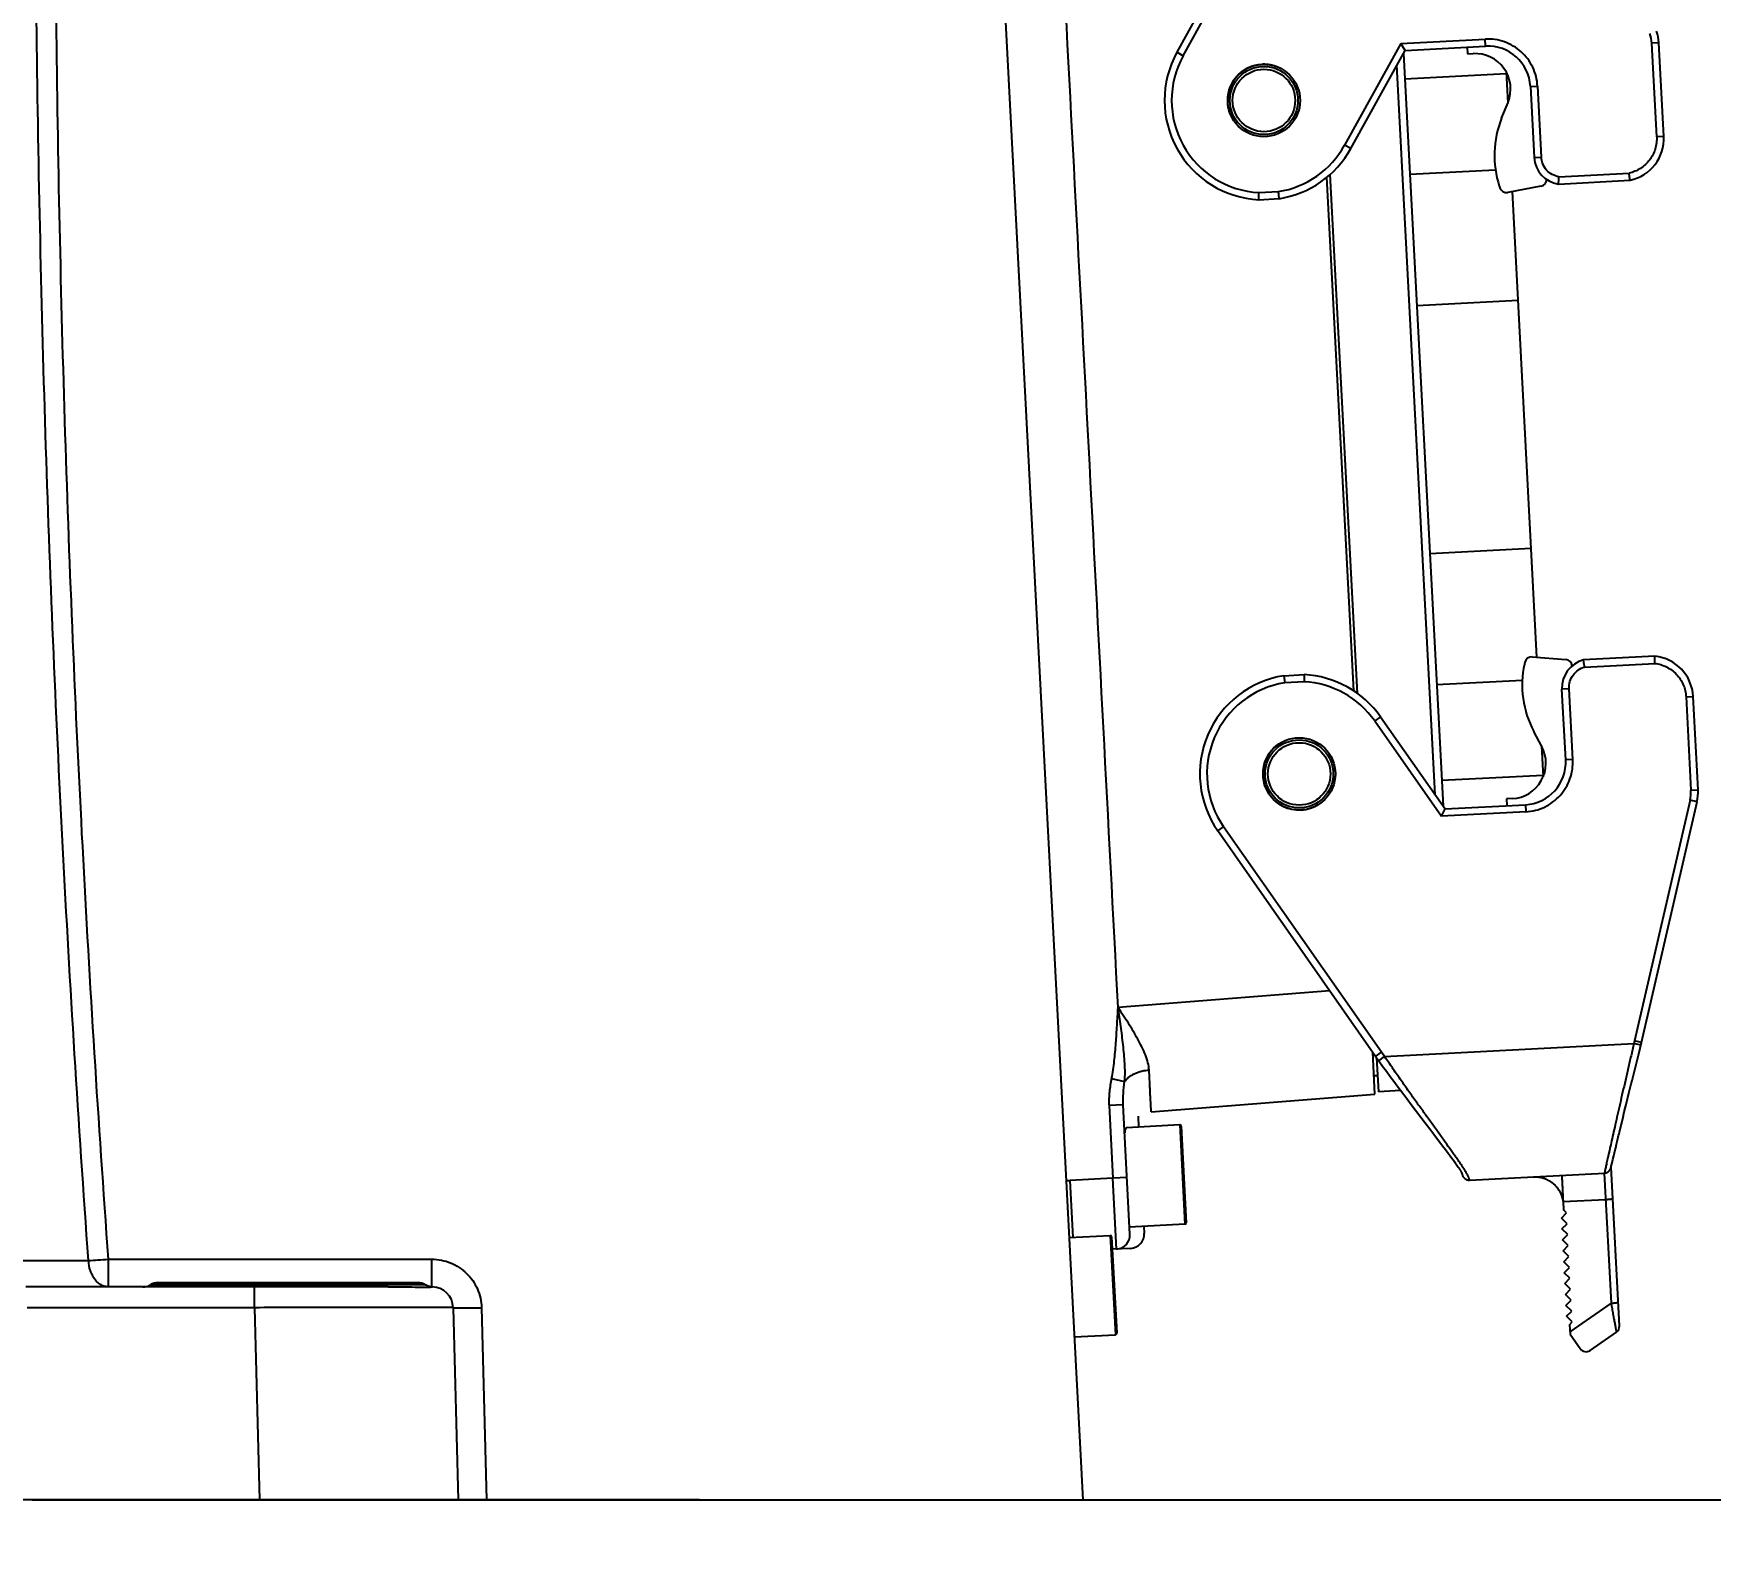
# Model space of a CAD drawing. Header units: millimetres. Extents: x 5828 to 6704, y 123 to 421.
# Drawn here: x 6591.59 to 6599.47, y 318.56 to 325.63 of the extents above; entities that cross this region are included whole.
import ezdxf

# ---------------------------------------------------------------- set-up
doc = ezdxf.new("R2010")
doc.units = ezdxf.units.MM
for name, color, linetype in [('外形图', 7, 'Continuous'), ('尺寸标注', 7, 'Continuous'), ('运动范围', 7, 'Continuous')]:
    doc.layers.add(name, color=color, linetype=linetype)
doc.styles.add('微软雅黑', font='msyh.ttc', dxfattribs={"height": 1.5})
doc.dimstyles.new('尺寸标注_1_15比例', dxfattribs={"dimtxt": 1.5, "dimasz": 1.25, "dimexe": 0.5, "dimexo": 0.4, "dimgap": 0.5, "dimtad": 1, "dimdec": 1, "dimlfac": 15, "dimdsep": 46, "dimtxsty": '微软雅黑', "dimcen": 0.09, "dimadec": 0, "dimazin": 0, "dimtp": 0.01, "dimtm": 0.01, "dimtfac": 1, "dimtdec": 1, "dimtofl": 0, "dimtmove": 0, "dimatfit": 3, "dimfxl": 1, "dimtolj": 1, "dimarcsym": 0})

# ---------------------------------------------------------------- blocks, each defined once
blk = doc.blocks.new('*D796')
at = {"layer": 'Defpoints', "color": 0}
for p in [(6593.6435, 340.7401), (6594.5868, 318.7401), (6633.9215, 318.7401)]:
    blk.add_point(p, dxfattribs=at)
at = {"layer": '尺寸标注', "color": 0, "lineweight": -2}
for p, q in [((6594.0435, 340.7401), (6634.4215, 340.7401)), ((6633.9215, 339.4901), (6633.9215, 319.9901)), ((6594.9868, 318.7401), (6634.4215, 318.7401))]:
    blk.add_line(p, q, dxfattribs=at)
at = {"layer": '尺寸标注', "color": 0}
for points in [[(6634.1298, 339.4901), (6633.7132, 339.4901), (6633.9215, 340.7401)], [(6633.7132, 319.9901), (6634.1298, 319.9901), (6633.9215, 318.7401)]]:
    blk.add_solid(points, dxfattribs=at)
at = {"layer": '尺寸标注', "color": 0, "insert": (6632.6463, 329.7401), "char_height": 1.5, "attachment_point": 5, "rotation": 90, "style": '微软雅黑'}
blk.add_mtext('\\A1;330', dxfattribs=at)
blk = doc.blocks.new('*D797')
at = {"layer": 'Defpoints', "color": 0}
for p in [(6541.8372, 378.1181), (6588.1866, 378.1181), (6595.1201, 318.7401)]:
    blk.add_point(p, dxfattribs=at)
at = {"layer": '尺寸标注', "color": 0, "lineweight": -2}
for p, q in [((6587.7866, 378.1181), (6541.3372, 378.1181)), ((6541.8372, 319.9901), (6541.8372, 376.8681)), ((6594.7201, 318.7401), (6541.3372, 318.7401))]:
    blk.add_line(p, q, dxfattribs=at)
at = {"layer": '尺寸标注', "color": 0}
for points in [[(6542.0455, 376.8681), (6541.6288, 376.8681), (6541.8372, 378.1181)], [(6541.6288, 319.9901), (6542.0455, 319.9901), (6541.8372, 318.7401)]]:
    blk.add_solid(points, dxfattribs=at)
at = {"layer": '尺寸标注', "color": 0, "insert": (6540.562, 347.1133), "char_height": 1.5, "attachment_point": 5, "rotation": 90, "style": '微软雅黑'}
blk.add_mtext('\\A1;890.7', dxfattribs=at)
blk = doc.blocks.new('*D798')
at = {"layer": 'Defpoints', "color": 0}
for p in [(6625.5646, 340.7401), (6588.1866, 317.3222), (6625.5646, 301.6394)]:
    blk.add_point(p, dxfattribs=at)
at = {"layer": '尺寸标注', "color": 0, "lineweight": -2}
for p, q in [((6625.5646, 340.3401), (6625.5646, 301.1394)), ((6588.1866, 316.9222), (6588.1866, 301.1394)), ((6589.4366, 301.6394), (6624.3146, 301.6394))]:
    blk.add_line(p, q, dxfattribs=at)
at = {"layer": '尺寸标注', "color": 0}
for points in [[(6589.4366, 301.8477), (6589.4366, 301.4311), (6588.1866, 301.6394)], [(6624.3146, 301.4311), (6624.3146, 301.8477), (6625.5646, 301.6394)]]:
    blk.add_solid(points, dxfattribs=at)
at = {"layer": '尺寸标注', "color": 0, "insert": (6607.2753, 302.915), "char_height": 1.5, "attachment_point": 5, "style": '微软雅黑'}
blk.add_mtext('\\A1;\\A1;560.6', dxfattribs=at)
blk = doc.blocks.new('*D800')
at = {"layer": 'Defpoints', "color": 0}
for p in [(6541.8372, 318.7401), (6595.1201, 318.7401), (6573.1752, 312.0291)]:
    blk.add_point(p, dxfattribs=at)
at = {"layer": '尺寸标注', "color": 0, "lineweight": -2}
for p, q in [((6594.7201, 318.7401), (6541.3372, 318.7401)), ((6541.8372, 313.2791), (6541.8372, 317.4901)), ((6572.7752, 312.0291), (6541.3372, 312.0291)), ((6541.8372, 312.0291), (6541.8372, 304.0696))]:
    blk.add_line(p, q, dxfattribs=at)
at = {"layer": '尺寸标注', "color": 0}
for points in [[(6542.0455, 317.4901), (6541.6288, 317.4901), (6541.8372, 318.7401)], [(6541.6288, 313.2791), (6542.0455, 313.2791), (6541.8372, 312.0291)]]:
    blk.add_solid(points, dxfattribs=at)
at = {"layer": '尺寸标注', "color": 0, "insert": (6540.5581, 306.9804), "char_height": 1.5, "attachment_point": 5, "rotation": 90, "style": '微软雅黑'}
blk.add_mtext('\\A1;100.7', dxfattribs=at)
blk = doc.blocks.new('*D816')
at = {"layer": 'Defpoints', "color": 0}
for p in [(6596.52, 318.7401), (6604.4751, 314.7678), (6633.9215, 314.7678)]:
    blk.add_point(p, dxfattribs=at)
at = {"layer": '尺寸标注', "color": 0, "lineweight": -2}
for p, q in [((6596.92, 318.7401), (6634.4215, 318.7401)), ((6633.9215, 317.4901), (6633.9215, 316.0178)), ((6604.8751, 314.7678), (6634.4215, 314.7678)), ((6633.9215, 314.7678), (6633.9215, 308.8031))]:
    blk.add_line(p, q, dxfattribs=at)
at = {"layer": '尺寸标注', "color": 0}
for points in [[(6634.1298, 317.4901), (6633.7132, 317.4901), (6633.9215, 318.7401)], [(6633.7132, 316.0178), (6634.1298, 316.0178), (6633.9215, 314.7678)]]:
    blk.add_solid(points, dxfattribs=at)
at = {"layer": '尺寸标注', "color": 0, "insert": (6632.6458, 311.1604), "char_height": 1.5, "attachment_point": 5, "rotation": 90, "style": '微软雅黑'}
blk.add_mtext('\\A1;59.6', dxfattribs=at)
blk = doc.blocks.new('*D818')
at = {"layer": 'Defpoints', "color": 0}
for p in [(6608.3994, 340.7401), (6588.1866, 317.3222), (6608.3994, 306.6511)]:
    blk.add_point(p, dxfattribs=at)
at = {"layer": '尺寸标注', "color": 0, "lineweight": -2}
for p, q in [((6608.3994, 340.3401), (6608.3994, 306.1511)), ((6588.1866, 316.9222), (6588.1866, 306.1511)), ((6589.4366, 306.6511), (6607.1494, 306.6511))]:
    blk.add_line(p, q, dxfattribs=at)
at = {"layer": '尺寸标注', "color": 0}
for points in [[(6589.4366, 306.8594), (6589.4366, 306.4428), (6588.1866, 306.6511)], [(6607.1494, 306.4428), (6607.1494, 306.8594), (6608.3994, 306.6511)]]:
    blk.add_solid(points, dxfattribs=at)
at = {"layer": '尺寸标注', "color": 0, "insert": (6598.293, 307.9263), "char_height": 1.5, "attachment_point": 5, "style": '微软雅黑'}
blk.add_mtext('\\A1;303.2', dxfattribs=at)

msp = doc.modelspace()

# ---------------------------------------------------------------- linework, layer by layer
at = {"layer": '外形图', "color": 7, "linetype": 'Continuous'}
for p, q in [((6596.0006, 328.6506), (6596.52, 318.7401)), ((6596.9624, 325.5378), (6597.5889, 326.6681)), ((6596.9915, 325.5216), (6597.6181, 326.652)), ((6598.0142, 325.5789), (6598.4102, 325.5997)), ((6598.412, 325.5664), (6598.4102, 325.5997)), ((6596.9624, 325.5378), (6596.9915, 325.5216)), ((6598.0142, 325.5789), (6597.7495, 325.1015)), ((6597.7787, 325.0853), (6598.0344, 325.5466)), ((6598.0344, 325.5466), (6598.0142, 325.5789)), ((6598.0265, 325.5324), (6598.2118, 321.9981)), ((6598.0344, 325.5466), (6598.412, 325.5664)), ((6598.3252, 325.5618), (6598.3269, 325.53)), ((6598.3269, 325.53), (6598.3535, 325.5314)), ((6599.2256, 325.582), (6599.1923, 325.5802)), ((6599.2153, 325.1412), (6599.1923, 325.5802)), ((6599.2486, 325.1429), (6599.2256, 325.582)), ((6598.1751, 322.0504), (6597.9956, 325.4766)), ((6598.0328, 325.413), (6598.5088, 325.438)), ((6598.5084, 325.4454), (6598.516, 325.3002)), ((6598.6221, 325.3771), (6598.6554, 325.3789)), ((6598.6221, 325.3771), (6598.6396, 325.0443)), ((6598.6554, 325.3789), (6598.6729, 325.046)), ((6598.487, 325.2281), (6598.5171, 325.3027)), ((6599.2486, 325.1429), (6599.2153, 325.1412)), ((6597.7787, 325.0853), (6597.7495, 325.1015)), ((6598.6396, 325.0443), (6598.6729, 325.046)), ((6597.8102, 322.5267), (6597.6824, 324.9647)), ((6598.4587, 324.9847), (6598.0563, 324.9636)), ((6598.7561, 324.9526), (6599.0856, 324.9699)), ((6597.3475, 324.8788), (6597.4386, 324.8836)), ((6597.3475, 324.8454), (6597.3475, 324.8788)), ((6597.4399, 324.8718), (6597.4386, 324.8836)), ((6597.4421, 324.8504), (6597.4386, 324.8836)), ((6597.7929, 322.5388), (6597.6665, 324.9509)), ((6598.4763, 324.9091), (6598.4787, 324.9019)), ((6598.6718, 324.9088), (6598.5165, 324.8795)), ((6598.6525, 322.6969), (6598.5379, 324.8835)), ((6598.7544, 324.9192), (6599.0901, 324.9368)), ((6597.3475, 324.8454), (6597.4421, 324.8504)), ((6597.4406, 324.8647), (6597.4403, 324.8682)), ((6597.4421, 324.8504), (6597.4421, 324.8506)), ((6598.5646, 324.3728), (6598.0886, 324.3478)), ((6598.6257, 323.2077), (6598.1497, 323.1827)), ((6598.5955, 322.6724), (6598.5939, 322.6651)), ((6598.6308, 322.6987), (6598.7883, 322.6858)), ((6599.2072, 322.7017), (6598.8715, 322.6841)), ((6597.4647, 322.6104), (6597.5592, 322.6153)), ((6597.4647, 322.6104), (6597.4682, 322.5772)), ((6597.5592, 322.6153), (6597.5593, 322.5819)), ((6598.8767, 322.651), (6599.2063, 322.6683)), ((6597.5593, 322.5819), (6597.4682, 322.5772)), ((6598.5843, 322.588), (6598.1819, 322.5669)), ((6598.8037, 322.5494), (6598.7704, 322.5477)), ((6598.7879, 322.2148), (6598.7704, 322.5477)), ((6598.8212, 322.2166), (6598.8037, 322.5494)), ((6599.3531, 322.5115), (6599.3864, 322.5132)), ((6599.3531, 322.5115), (6599.3761, 322.0724)), ((6599.4094, 322.0742), (6599.3864, 322.5132)), ((6597.9185, 322.4169), (6597.8912, 322.3978)), ((6597.8912, 322.3978), (6598.2044, 321.9506)), ((6597.9185, 322.4169), (6598.2211, 321.9848)), ((6598.6756, 322.2778), (6598.6379, 322.3489)), ((6598.6743, 322.2803), (6598.6819, 322.1351)), ((6598.8212, 322.2166), (6598.7879, 322.2148)), ((6598.6815, 322.1425), (6598.2055, 322.1175)), ((6599.3761, 322.0724), (6599.4094, 322.0742)), ((6598.2044, 321.9506), (6598.2211, 321.9848)), ((6598.6004, 321.9713), (6598.2044, 321.9506)), ((6598.2211, 321.9848), (6598.5986, 322.0046)), ((6598.5368, 322.0333), (6598.5102, 322.032)), ((6598.5102, 322.032), (6598.5118, 322.0001)), ((6598.5986, 322.0046), (6598.6004, 321.9713)), ((6599.3721, 322.0262), (6599.1112, 320.8962)), ((6599.1436, 320.8883), (6599.4046, 322.0187)), ((6599.4046, 322.0187), (6599.3721, 322.0262)), ((6597.154, 321.8815), (6597.1813, 321.9007)), ((6597.8953, 320.8229), (6597.154, 321.8815)), ((6597.9226, 320.842), (6597.1813, 321.9007)), ((6597.6799, 321.1305), (6596.6858, 321.0521)), ((6597.9373, 320.8217), (6599.108, 320.8831)), ((6599.1112, 320.8962), (6599.108, 320.8831)), ((6599.1404, 320.8752), (6599.108, 320.8831)), ((6599.1436, 320.8883), (6599.1112, 320.8962)), ((6599.1307, 320.8354), (6599.1436, 320.8883)), ((6597.8921, 320.6458), (6597.8818, 320.8421)), ((6597.8953, 320.8229), (6597.9226, 320.842)), ((6597.8953, 320.8229), (6597.9103, 320.8022)), ((6597.8998, 320.8166), (6597.9082, 320.6566)), ((6597.9103, 320.8022), (6597.9373, 320.8217)), ((6597.9103, 320.8022), (6597.9282, 320.7775)), ((6597.9373, 320.8217), (6597.9226, 320.842)), ((6596.6552, 320.7182), (6596.7165, 320.7042)), ((6597.8876, 320.7323), (6597.9042, 320.7332)), ((6597.9282, 320.7775), (6597.9463, 320.7527)), ((6597.9463, 320.7527), (6597.9637, 320.729)), ((6597.9637, 320.729), (6597.9804, 320.7063)), ((6597.9804, 320.7063), (6597.9965, 320.6845)), ((6596.8415, 320.5631), (6597.8921, 320.6458)), ((6598.0132, 320.6621), (6597.9082, 320.6566)), ((6597.9965, 320.6845), (6598.0121, 320.6636)), ((6598.0121, 320.6636), (6598.027, 320.6436)), ((6598.027, 320.6436), (6598.0414, 320.6245)), ((6598.0414, 320.6245), (6598.0621, 320.5971)), ((6599.0719, 320.5972), (6599.0849, 320.6501)), ((6596.7098, 320.5958), (6596.6432, 320.5923)), ((6596.6432, 320.5923), (6596.6611, 320.251)), ((6596.7416, 319.988), (6596.7098, 320.5958)), ((6598.0621, 320.5971), (6598.1285, 320.51)), ((6599.0555, 320.53), (6599.0632, 320.5619)), ((6599.0632, 320.5619), (6599.0719, 320.5972)), ((6596.9751, 320.5009), (6596.7257, 320.4879)), ((6596.7793, 320.542), (6596.782, 320.4908)), ((6596.9751, 320.5009), (6596.9995, 320.0349)), ((6596.9821, 320.4946), (6597.0058, 320.0419)), ((6598.1285, 320.51), (6598.1492, 320.4828)), ((6599.0422, 320.475), (6599.0555, 320.53)), ((6598.2094, 320.4035), (6598.2235, 320.3848)), ((6598.2235, 320.3848), (6598.2363, 320.3678)), ((6599.0267, 320.4108), (6599.0297, 320.4234)), ((6599.0297, 320.4234), (6599.033, 320.4369)), ((6598.2363, 320.3678), (6598.245, 320.356)), ((6598.245, 320.356), (6598.2531, 320.3451)), ((6598.2531, 320.3451), (6598.2605, 320.3351)), ((6598.2692, 320.323), (6598.2731, 320.3174)), ((6598.2731, 320.3174), (6598.2768, 320.3122)), ((6598.2768, 320.3122), (6598.2802, 320.3073)), ((6599.0019, 320.3068), (6599.0056, 320.3226)), ((6599.0056, 320.3226), (6599.0091, 320.3378)), ((6599.0091, 320.3378), (6599.0135, 320.3563)), ((6599.0135, 320.3563), (6599.0201, 320.3836)), ((6596.4414, 320.2397), (6596.4613, 320.2406)), ((6596.6611, 320.251), (6596.4613, 320.2405)), ((6596.4754, 319.9728), (6596.4613, 320.2407)), ((6596.7277, 320.2543), (6596.6611, 320.2508)), ((6596.6785, 319.9179), (6596.6611, 320.2509)), ((6598.3018, 320.2693), (6598.3018, 320.2691)), ((6598.3018, 320.2691), (6598.302, 320.2685)), ((6598.302, 320.2685), (6598.3021, 320.268)), ((6598.3365, 320.2418), (6598.3365, 320.2418)), ((6598.3366, 320.2418), (6598.9694, 320.275)), ((6598.6364, 320.2575), (6598.6368, 320.2576)), ((6598.6368, 320.2576), (6598.6375, 320.2576)), ((6598.9691, 320.275), (6599.0011, 319.6641)), ((6598.9694, 320.275), (6598.9713, 320.2752)), ((6599.0401, 319.5574), (6599.001, 320.303)), ((6598.7759, 320.1406), (6598.9756, 320.1511)), ((6598.7677, 320.0634), (6598.792, 320.0882)), ((6598.7759, 320.1406), (6598.7779, 320.102)), ((6598.792, 320.0882), (6598.7779, 320.102)), ((6596.9995, 320.0349), (6596.7399, 320.0213)), ((6596.8064, 320.0248), (6596.8082, 319.9915)), ((6598.7947, 320.0369), (6598.7677, 320.0634)), ((6598.7704, 320.0122), (6598.7947, 320.0369)), ((6598.7973, 319.9857), (6598.7704, 320.0122)), ((6596.4554, 319.9718), (6596.6485, 319.9819)), ((6596.6485, 319.9819), (6596.6729, 319.5159)), ((6596.6555, 319.9756), (6596.6792, 319.5229)), ((6596.7451, 319.9214), (6596.6586, 319.9169)), ((6598.773, 319.9609), (6598.7973, 319.9857)), ((6598.8, 319.9344), (6598.773, 319.9609)), ((6598.7757, 319.9096), (6598.8, 319.9344)), ((6591.4719, 319.8643), (6591.8502, 319.8643)), ((6591.9441, 319.8701), (6593.463, 319.8701)), ((6591.9441, 319.7401), (6591.9441, 319.8701)), ((6593.463, 319.7402), (6593.463, 319.8701)), ((6598.8027, 319.8832), (6598.7757, 319.9096)), ((6598.7784, 319.8584), (6598.8027, 319.8832)), ((6598.8054, 319.8319), (6598.7784, 319.8584)), ((6593.3969, 319.7601), (6592.1763, 319.7601)), ((6598.7811, 319.8071), (6598.8054, 319.8319)), ((6598.8081, 319.7806), (6598.7811, 319.8071)), ((6598.7838, 319.7558), (6598.8081, 319.7806)), ((6598.8108, 319.7294), (6598.7838, 319.7558)), ((6593.257, 319.7401), (6591.556, 319.7401)), ((6593.2327, 319.7501), (6592.1411, 319.7501)), ((6592.63, 319.6427), (6592.63, 319.7401)), ((6593.463, 319.74), (6593.4632, 319.74)), ((6593.4631, 319.74), (6593.4632, 319.74)), ((6593.4644, 319.7401), (6593.4635, 319.7401)), ((6593.4651, 319.7401), (6593.4644, 319.7401)), ((6593.4648, 319.74), (6593.4651, 319.7401)), ((6598.7865, 319.7046), (6598.8108, 319.7294)), ((6598.8135, 319.6781), (6598.7865, 319.7046)), ((6598.7892, 319.6533), (6598.8135, 319.6781)), ((6592.63, 319.6427), (6591.5615, 319.6427)), ((6592.63, 319.6427), (6592.6536, 318.7401)), ((6593.563, 319.6427), (6593.5866, 318.7401)), ((6593.6963, 319.6429), (6593.7199, 318.7405)), ((6598.8162, 319.6268), (6598.7892, 319.6533)), ((6598.7918, 319.6021), (6598.8162, 319.6268)), ((6598.8188, 319.5756), (6598.7918, 319.6021)), ((6599.0011, 319.6641), (6598.8079, 319.5288)), ((6598.8062, 319.5627), (6598.8188, 319.5756)), ((6598.8062, 319.5627), (6598.8085, 319.5187)), ((6598.8085, 319.5187), (6598.8564, 319.4503)), ((6598.9028, 319.4421), (6599.0259, 319.5283)), ((6596.4798, 319.5057), (6596.6729, 319.5159)), ((6592.6536, 318.7401), (6596.52, 318.7401))]:
    msp.add_line(p, q, dxfattribs=at)
for points in [[(6599.0849, 320.6501), (6599.0959, 320.6944), (6599.0998, 320.7101), (6599.1307, 320.8354)], [(6598.1492, 320.4828), (6598.1589, 320.47), (6598.1636, 320.4638), (6598.1682, 320.4578), (6598.2094, 320.4035)], [(6599.033, 320.4369), (6599.0347, 320.444), (6599.0365, 320.4514), (6599.0383, 320.459), (6599.0402, 320.4668), (6599.0422, 320.475)], [(6599.0201, 320.3836), (6599.0226, 320.3937), (6599.0267, 320.4108)], [(6598.2605, 320.3351), (6598.2671, 320.3259), (6598.2692, 320.323)], [(6598.2802, 320.3073), (6598.2833, 320.3028), (6598.2847, 320.3007), (6598.2861, 320.2986), (6598.2874, 320.2966), (6598.2886, 320.2947), (6598.2897, 320.2929), (6598.2908, 320.2912), (6598.2918, 320.2896), (6598.2928, 320.288), (6598.2936, 320.2866), (6598.2945, 320.2852), (6598.2952, 320.2838), (6598.2959, 320.2826), (6598.2966, 320.2814), (6598.2972, 320.2803), (6598.2977, 320.2793), (6598.2982, 320.2783), (6598.2986, 320.2774), (6598.299, 320.2765), (6598.2994, 320.2758), (6598.2997, 320.2751), (6598.3, 320.2744), (6598.3002, 320.2739), (6598.3005, 320.2733), (6598.3007, 320.2728), (6598.3008, 320.2724), (6598.301, 320.272), (6598.3011, 320.2716), (6598.3012, 320.2713), (6598.3013, 320.271), (6598.3014, 320.2707), (6598.3015, 320.2705), (6598.3015, 320.2703), (6598.3016, 320.2701), (6598.3016, 320.2699), (6598.3017, 320.2698), (6598.3017, 320.2697), (6598.3017, 320.2696), (6598.3018, 320.2694), (6598.3018, 320.2693)], [(6599.0009, 320.3024), (6599.0011, 320.3031), (6599.0012, 320.3038), (6599.0014, 320.3045), (6599.0016, 320.3052), (6599.0019, 320.3068)], [(6598.3021, 320.268), (6598.3022, 320.2676), (6598.3023, 320.2672), (6598.3025, 320.2666), (6598.3026, 320.266), (6598.3029, 320.2652), (6598.3032, 320.2643), (6598.3036, 320.2633), (6598.304, 320.2621), (6598.3046, 320.2608), (6598.3054, 320.2592), (6598.3064, 320.2576), (6598.3075, 320.2558), (6598.3089, 320.2541), (6598.3104, 320.2523), (6598.3122, 320.2505), (6598.3142, 320.2489), (6598.3164, 320.2473), (6598.3189, 320.2458), (6598.3216, 320.2445), (6598.3246, 320.2433), (6598.3278, 320.2425), (6598.3312, 320.242)], [(6598.3312, 320.242), (6598.3345, 320.2418), (6598.3365, 320.2418)], [(6598.6375, 320.2576), (6598.6386, 320.2576), (6598.6393, 320.2576), (6598.6401, 320.2577), (6598.641, 320.2577), (6598.6421, 320.2577), (6598.6432, 320.2577), (6598.6443, 320.2577), (6598.6455, 320.2576), (6598.6468, 320.2576), (6598.6481, 320.2576), (6598.6495, 320.2575), (6598.6509, 320.2574), (6598.6524, 320.2573), (6598.6539, 320.2572), (6598.6555, 320.257), (6598.6571, 320.2569), (6598.6587, 320.2567), (6598.6604, 320.2565), (6598.6621, 320.2562), (6598.6637, 320.256), (6598.6655, 320.2557), (6598.6672, 320.2554), (6598.6689, 320.2551), (6598.6706, 320.2547), (6598.6724, 320.2543), (6598.6742, 320.2539), (6598.6759, 320.2535), (6598.6777, 320.253), (6598.6795, 320.2525), (6598.6813, 320.252), (6598.6831, 320.2514), (6598.6849, 320.2508), (6598.6868, 320.2502), (6598.6886, 320.2495), (6598.6904, 320.2489), (6598.6922, 320.2481), (6598.6941, 320.2474), (6598.6959, 320.2466), (6598.6977, 320.2458), (6598.6996, 320.245), (6598.7014, 320.2441), (6598.7032, 320.2432), (6598.7051, 320.2422), (6598.7069, 320.2412), (6598.7088, 320.2402), (6598.7106, 320.2391), (6598.7124, 320.238), (6598.7143, 320.2369), (6598.7161, 320.2356), (6598.718, 320.2344), (6598.7199, 320.2331), (6598.7217, 320.2318), (6598.7236, 320.2304), (6598.7254, 320.2289), (6598.7273, 320.2274), (6598.7292, 320.2258), (6598.7311, 320.2241), (6598.733, 320.2224), (6598.735, 320.2205), (6598.7371, 320.2185), (6598.7391, 320.2164), (6598.7412, 320.2141), (6598.7433, 320.2117), (6598.7454, 320.2092), (6598.7474, 320.2067), (6598.7495, 320.204), (6598.7514, 320.2012), (6598.7533, 320.1984), (6598.7552, 320.1955), (6598.7569, 320.1926), (6598.7586, 320.1897), (6598.7602, 320.1868), (6598.7617, 320.1838), (6598.7631, 320.1809), (6598.7644, 320.178), (6598.7656, 320.1752), (6598.7667, 320.1724), (6598.7677, 320.1696), (6598.7687, 320.1669), (6598.7696, 320.1642), (6598.7704, 320.1615), (6598.7712, 320.1589), (6598.7719, 320.1563), (6598.7726, 320.1537), (6598.7732, 320.1511), (6598.7737, 320.1486), (6598.7742, 320.1462), (6598.7747, 320.1438), (6598.7751, 320.1415), (6598.7755, 320.1393), (6598.7758, 320.1371), (6598.776, 320.1351), (6598.7762, 320.1331), (6598.7764, 320.1314)], [(6598.9713, 320.2752), (6598.9747, 320.2757), (6598.9781, 320.2766), (6598.9813, 320.2779), (6598.9843, 320.2794), (6598.987, 320.2811), (6598.9893, 320.2829), (6598.9913, 320.2848), (6598.993, 320.2866), (6598.9944, 320.2883), (6598.9956, 320.2901), (6598.9967, 320.2918), (6598.9975, 320.2933), (6598.9983, 320.2948), (6598.9988, 320.2961), (6598.9993, 320.2973), (6598.9997, 320.2983), (6599, 320.2992), (6599.0002, 320.3001), (6599.0005, 320.3009), (6599.0007, 320.3016), (6599.0009, 320.3024)], [(6593.4615, 319.7403), (6593.4607, 319.7403), (6593.4598, 319.7404), (6593.4587, 319.7406), (6593.4575, 319.7407), (6593.4561, 319.741), (6593.4545, 319.7412), (6593.4526, 319.7416), (6593.4506, 319.7421), (6593.4484, 319.7427), (6593.4461, 319.7435), (6593.4438, 319.7443), (6593.4413, 319.7453), (6593.4388, 319.7464), (6593.4363, 319.7477), (6593.4336, 319.7491), (6593.4321, 319.7501)], [(6593.4635, 319.7401), (6593.4631, 319.7402), (6593.4627, 319.7402), (6593.4621, 319.7402), (6593.4615, 319.7403)], [(6593.4648, 319.74), (6593.4651, 319.7401), (6593.4648, 319.7401), (6593.4644, 319.7401)]]:
    msp.add_lwpolyline(points, dxfattribs=at)
for centre, radius in [((6597.3705, 325.3115), 0.17), ((6597.3705, 325.3115), 0.16), ((6597.3705, 325.3115), 0.1467), ((6597.5363, 322.1492), 0.17), ((6597.5363, 322.1492), 0.16), ((6597.5363, 322.1492), 0.1467)]:
    msp.add_circle(centre, radius, dxfattribs=at)
for centre, radius, start, end in [((6599.0259, 325.5715), 0.1667, 3, 19), ((6599.0259, 325.5715), 0.2, 3, 19), ((6597.3705, 325.3115), 0.4667, 151, 267.17782), ((6597.3705, 325.3115), 0.4333, 151.00111, 266.95578), ((6598.3625, 325.365), 0.1667, 338.07622, 93.07622), ((6598.4224, 325.3667), 0.2, 3, 93), ((6597.3705, 325.3115), 0.1698, 93.00237, 182.99999), ((6598.9199, 325.0539), 0.4667, 158.07622, 198.07622), ((6599.0489, 325.1325), 0.2, 281.8987, 3), ((6597.3705, 325.3116), 0.4334, 279.0436, 330.99723), ((6597.3705, 325.3115), 0.4667, 278.82223, 331), ((6598.7727, 325.0512), 0.1333, 183, 262.09593), ((6598.5103, 324.9122), 0.0333, 198.07622, 280.67622), ((6598.6656, 324.9415), 0.0333, 280.67622, 357.74987), ((6598.6281, 322.6655), 0.0333, 85.32378, 167.92378), ((6598.9036, 322.5547), 0.1333, 103.90407, 183), ((6598.7856, 322.6526), 0.0333, 8.25008, 85.32378), ((6599.1867, 322.5027), 0.2, 3, 84.10135), ((6597.5363, 322.1492), 0.4667, 98.82239, 215), ((6597.5363, 322.1492), 0.4667, 35, 87.17777), ((6599.0503, 322.5674), 0.4667, 167.92378, 207.92378), ((6597.5363, 322.1492), 0.4333, 99.04331, 214.99849), ((6597.5362, 322.1492), 0.4334, 35.00131, 86.95518), ((6598.5283, 322.1998), 0.1667, 272.92378, 27.92378), ((6598.5881, 322.2043), 0.2, 273, 3), ((6597.5363, 322.1492), 0.1698, 183, 303.16275), ((6599.2097, 322.0637), 0.1667, 347, 3), ((6599.2097, 322.0637), 0.2, 347, 3), ((6596.9754, 320.4943), 0.00667, 3, 93), ((6598.3351, 320.2758), 0.0341, 237.91282, 239.78631), ((6598.3352, 320.2758), 0.0342, 239.78517, 244.05467), ((6598.335, 320.2756), 0.0339, 244.05544, 245.98047), ((6598.3348, 320.2754), 0.0337, 260.76517, 267.4985), ((6596.7416, 319.988), 0.0667, 273, 3), ((6596.9992, 320.0416), 0.00667, 273, 3), ((6596.6488, 319.9752), 0.00667, 3, 93), ((6596.675, 319.9845), 0.0667, 273, 3), ((6592.1763, 319.6934), 0.0667, 90, 121.78833), ((6593.3969, 319.6934), 0.0667, 58.11909, 90), ((6592.106, 319.8068), 0.0667, 270, 301.78833), ((6593.463, 319.6401), 0.1, 1.5, 89.21414), ((6596.6725, 319.5225), 0.00667, 273, 3), ((6599.0068, 319.5556), 0.0333, 305, 3), ((6598.8837, 319.4694), 0.0333, 215.00006, 304.99996)]:
    msp.add_arc(centre, radius, start, end, dxfattribs=at)
for points, knots in [([(6591.8502, 319.8643), (6591.8036, 320.5105), (6591.7232, 321.8038), (6591.642, 323.7458), (6591.6001, 325.6889), (6591.5978, 326.9846), (6591.6029, 327.6324)], [0, 0, 0, 0, 0.250018, 0.500024, 0.750018, 1, 1, 1, 1]), ([(6591.9441, 319.8701), (6591.8971, 320.5156), (6591.8162, 321.8076), (6591.7346, 323.7477), (6591.6929, 325.6888), (6591.6912, 326.9832), (6591.6966, 327.6303)], [0, 0, 0, 0, 0.250021, 0.500028, 0.750021, 1, 1, 1, 1]), ([(6598.6554, 325.3789), (6598.6547, 325.3941), (6598.65, 325.4245), (6598.6344, 325.4678), (6598.6106, 325.5072), (6598.5796, 325.5412), (6598.5425, 325.5685), (6598.5008, 325.588), (6598.4561, 325.5991), (6598.4254, 325.6005), (6598.4102, 325.5997)], [0, 0, 0, 0, 0.124996, 0.249999, 0.374999, 0.5, 0.625001, 0.750002, 0.875004, 1, 1, 1, 1]), ([(6597.4498, 325.4619), (6597.4363, 325.4689), (6597.4146, 325.4767), (6597.3845, 325.4812), (6597.3692, 325.4815), (6597.3616, 325.4811)], [0, 0, 0, 0, 0.499484, 0.749741, 1, 1, 1, 1]), ([(6597.2868, 325.1636), (6597.2745, 325.1707), (6597.2573, 325.1837), (6597.2381, 325.2046), (6597.2217, 325.2278), (6597.2068, 325.2603), (6597.2017, 325.2885), (6597.201, 325.3027)], [0, 0, 0, 0, 0.24991, 0.375089, 0.500268, 0.750134, 1, 1, 1, 1]), ([(6599.2153, 325.1412), (6599.2158, 325.1315), (6599.2151, 325.112), (6599.209, 325.0833), (6599.198, 325.0562), (6599.1824, 325.0314), (6599.1628, 325.0096), (6599.1396, 324.9917), (6599.1137, 324.978), (6599.0951, 324.972), (6599.0856, 324.9699)], [0, 0, 0, 0, 0.124996, 0.249998, 0.375, 0.5, 0.625, 0.750003, 0.875004, 1, 1, 1, 1]), ([(6598.7561, 324.9526), (6598.745, 324.9545), (6598.7234, 324.9621), (6598.6966, 324.9834), (6598.6785, 325.0125), (6598.6734, 325.0348), (6598.6729, 325.046)], [0, 0, 0, 0, 0.249983, 0.5, 0.750018, 1, 1, 1, 1]), ([(6598.7544, 324.9192), (6598.7544, 324.9191), (6598.7544, 324.9196), (6598.7544, 324.9198), (6598.7545, 324.9208), (6598.7545, 324.9218), (6598.7546, 324.9232), (6598.7547, 324.9257), (6598.7549, 324.9293), (6598.7551, 324.9343), (6598.7554, 324.94), (6598.7557, 324.9462), (6598.7559, 324.9505), (6598.7561, 324.9526)], [0, 0, 0, 0, 0.004838, 0.019303, 0.04325, 0.076441, 0.118544, 0.169142, 0.293748, 0.445373, 0.618132, 0.805383, 1, 1, 1, 1]), ([(6599.0901, 324.9368), (6599.0901, 324.9366), (6599.0899, 324.9384), (6599.0898, 324.9393), (6599.0893, 324.9429), (6599.0888, 324.9467), (6599.0881, 324.9518), (6599.0871, 324.9595), (6599.0862, 324.9657), (6599.0856, 324.9699)], [0, 0, 0, 0, 0.019274, 0.076333, 0.168933, 0.293452, 0.445043, 0.617844, 1, 1, 1, 1]), ([(6598.8767, 322.651), (6598.876, 322.6552), (6598.875, 322.6613), (6598.8738, 322.6691), (6598.873, 322.6741), (6598.8724, 322.6781), (6598.872, 322.6809), (6598.8718, 322.6826), (6598.8717, 322.6834), (6598.8716, 322.6839), (6598.8715, 322.6841)], [0, 0, 0, 0, 0.381867, 0.554626, 0.706252, 0.830857, 0.923559, 0.956749, 0.980696, 1, 1, 1, 1]), ([(6599.2063, 322.6683), (6599.2064, 322.6725), (6599.2066, 322.6787), (6599.2068, 322.6866), (6599.207, 322.6916), (6599.2071, 322.6957), (6599.2072, 322.6985), (6599.2072, 322.7001), (6599.2072, 322.7009), (6599.2072, 322.7014), (6599.2072, 322.7016), (6599.2072, 322.7017)], [0, 0, 0, 0, 0.382156, 0.554957, 0.706547, 0.831066, 0.923667, 0.956813, 0.980726, 0.995169, 1, 1, 1, 1]), ([(6598.8037, 322.5494), (6598.8031, 322.5606), (6598.8058, 322.5834), (6598.8208, 322.6141), (6598.8452, 322.6382), (6598.8659, 322.648), (6598.8767, 322.651)], [0, 0, 0, 0, 0.249983, 0.5, 0.750018, 1, 1, 1, 1]), ([(6599.2063, 322.6683), (6599.2159, 322.6671), (6599.2351, 322.6631), (6599.2622, 322.6522), (6599.2871, 322.6368), (6599.309, 322.6173), (6599.327, 322.5942), (6599.3408, 322.5684), (6599.3499, 322.5405), (6599.3526, 322.5212), (6599.3531, 322.5115)], [0, 0, 0, 0, 0.124996, 0.249998, 0.375, 0.5, 0.625001, 0.750003, 0.875004, 1, 1, 1, 1]), ([(6597.4375, 322.2876), (6597.4261, 322.2792), (6597.4103, 322.2646), (6597.3934, 322.2418), (6597.3795, 322.217), (6597.3681, 322.1831), (6597.366, 322.1545), (6597.3667, 322.1403)], [0, 0, 0, 0, 0.24991, 0.375089, 0.500268, 0.750134, 1, 1, 1, 1]), ([(6598.6004, 321.9713), (6598.6156, 321.9721), (6598.646, 321.9767), (6598.6892, 321.9924), (6598.7287, 322.0162), (6598.7627, 322.0472), (6598.79, 322.0843), (6598.8095, 322.126), (6598.8206, 322.1706), (6598.822, 322.2013), (6598.8212, 322.2166)], [0, 0, 0, 0, 0.124997, 0.249999, 0.374999, 0.5, 0.625001, 0.750002, 0.875004, 1, 1, 1, 1]), ([(6596.6552, 320.7182), (6596.6581, 320.7318), (6596.6628, 320.7594), (6596.668, 320.8011), (6596.6721, 320.8428), (6596.6766, 320.8986), (6596.6808, 320.9684), (6596.6842, 321.0242), (6596.6858, 321.0521)], [0, 0, 0, 0, 0.12499, 0.249989, 0.37499, 0.499992, 0.749995, 1, 1, 1, 1]), ([(6596.7165, 320.7042), (6596.7172, 320.7112), (6596.7181, 320.7253), (6596.7185, 320.7539), (6596.7173, 320.79), (6596.7141, 320.8335), (6596.7096, 320.8772), (6596.7043, 320.9209), (6596.6985, 320.9647), (6596.6923, 321.0085), (6596.688, 321.0377), (6596.6858, 321.0522)], [0, 0, 0, 0, 0.060235, 0.121299, 0.24493, 0.369677, 0.495103, 0.620996, 0.747179, 0.873542, 1, 1, 1, 1]), ([(6596.8315, 320.7574), (6596.831, 320.7695), (6596.8268, 320.7943), (6596.8146, 320.8307), (6596.7979, 320.8675), (6596.7783, 320.9043), (6596.7567, 320.9412), (6596.7339, 320.9783), (6596.7101, 321.0153), (6596.694, 321.0399), (6596.6858, 321.0522)], [0, 0, 0, 0, 0.109137, 0.225238, 0.347073, 0.473213, 0.602444, 0.733823, 0.866569, 1, 1, 1, 1]), ([(6599.108, 320.8831), (6599.1036, 320.8636), (6599.0947, 320.8248), (6599.0814, 320.767), (6599.0683, 320.7102), (6599.0555, 320.6549), (6599.0432, 320.6016), (6599.0316, 320.5508), (6599.0207, 320.503), (6599.0108, 320.4586), (6599.0017, 320.4182), (6598.9947, 320.3872), (6598.9896, 320.3647), (6598.9862, 320.3496), (6598.9831, 320.3358), (6598.9803, 320.3234), (6598.9779, 320.3123), (6598.9758, 320.3026), (6598.974, 320.2944), (6598.9727, 320.2885), (6598.9718, 320.2844), (6598.9713, 320.282), (6598.9708, 320.2799), (6598.9704, 320.2782), (6598.9701, 320.2768), (6598.9698, 320.2759), (6598.9696, 320.2753), (6598.9694, 320.2751), (6598.9694, 320.275), (6598.9693, 320.275)], [0, 0, 0, 0, 0.096174, 0.191522, 0.285221, 0.376449, 0.46438, 0.548193, 0.627072, 0.700226, 0.766898, 0.826373, 0.853201, 0.877981, 0.900637, 0.921096, 0.939292, 0.95517, 0.968684, 0.979799, 0.984447, 0.988485, 0.991914, 0.994731, 0.99694, 0.998542, 0.999546, 0.999833, 1, 1, 1, 1]), ([(6598.3365, 320.2418), (6598.3364, 320.2418), (6598.3362, 320.242), (6598.336, 320.2423), (6598.3359, 320.2429), (6598.3359, 320.2439), (6598.3358, 320.2454), (6598.3353, 320.2473), (6598.3344, 320.2496), (6598.3334, 320.2523), (6598.3321, 320.2555), (6598.3305, 320.259), (6598.3279, 320.2646), (6598.3237, 320.2724), (6598.3176, 320.2829), (6598.3102, 320.2947), (6598.3015, 320.3078), (6598.2917, 320.3222), (6598.281, 320.3377), (6598.2693, 320.3543), (6598.2568, 320.372), (6598.2387, 320.3973), (6598.2145, 320.431), (6598.1839, 320.4736), (6598.1514, 320.5187), (6598.1174, 320.5659), (6598.0822, 320.6147), (6598.0463, 320.6651), (6598.01, 320.7166), (6597.9736, 320.7689), (6597.9494, 320.804), (6597.9373, 320.8217)], [0, 0, 0, 0, 0.00054, 0.000957, 0.001502, 0.003029, 0.005166, 0.007958, 0.011451, 0.015603, 0.020409, 0.025899, 0.03208, 0.046508, 0.063685, 0.083536, 0.105902, 0.130605, 0.157471, 0.186333, 0.217041, 0.249455, 0.318862, 0.393541, 0.472631, 0.555344, 0.640944, 0.728781, 0.818273, 0.908861, 1, 1, 1, 1]), ([(6596.6552, 320.7182), (6596.6529, 320.7079), (6596.6487, 320.6871), (6596.6445, 320.6557), (6596.6424, 320.624), (6596.6426, 320.6028), (6596.6432, 320.5923)], [0, 0, 0, 0, 0.250013, 0.500019, 0.750011, 1, 1, 1, 1]), ([(6596.7098, 320.5958), (6596.7088, 320.6139), (6596.7095, 320.6502), (6596.7137, 320.6863), (6596.7165, 320.7042)], [0, 0, 0, 0, 0.499885, 1, 1, 1, 1]), ([(6596.8315, 320.7574), (6596.8201, 320.7567), (6596.8029, 320.7542), (6596.7806, 320.7479), (6596.7644, 320.7417), (6596.7495, 320.7341), (6596.7362, 320.7252), (6596.7251, 320.7153), (6596.719, 320.708), (6596.7165, 320.7042)], [0, 0, 0, 0, 0.262273, 0.397035, 0.530456, 0.659561, 0.781962, 0.895743, 1, 1, 1, 1]), ([(6596.8415, 320.5631), (6596.8415, 320.5631), (6596.8415, 320.5632), (6596.8414, 320.5633), (6596.8414, 320.5636), (6596.8414, 320.5639), (6596.8413, 320.5644), (6596.8413, 320.5652), (6596.8412, 320.5665), (6596.841, 320.5683), (6596.8409, 320.5706), (6596.8407, 320.5732), (6596.8406, 320.5762), (6596.8404, 320.5797), (6596.8401, 320.585), (6596.8396, 320.5926), (6596.8391, 320.603), (6596.8385, 320.6148), (6596.8378, 320.6281), (6596.8371, 320.6428), (6596.8363, 320.6589), (6596.8351, 320.6829), (6596.8335, 320.7159), (6596.8322, 320.7431), (6596.8315, 320.7574)], [0, 0, 0, 0, 0.000285, 0.001086, 0.002415, 0.00427, 0.006651, 0.009556, 0.016931, 0.026383, 0.037898, 0.051463, 0.067063, 0.084685, 0.104315, 0.149544, 0.20264, 0.26349, 0.331954, 0.407762, 0.490613, 0.580207, 0.778422, 1, 1, 1, 1]), ([(6596.7257, 320.4879), (6596.7253, 320.4878), (6596.7242, 320.4874), (6596.7227, 320.4861), (6596.7212, 320.4842), (6596.7189, 320.4802), (6596.7168, 320.4734), (6596.7165, 320.4673), (6596.7167, 320.4639)], [0, 0, 0, 0, 0.050601, 0.121546, 0.214183, 0.32828, 0.619662, 1, 1, 1, 1]), ([(6598.7692, 320.2645), (6598.7692, 320.2645), (6598.7692, 320.2644), (6598.7692, 320.2643), (6598.7692, 320.2641), (6598.7693, 320.2639), (6598.7693, 320.2636), (6598.7694, 320.263), (6598.7694, 320.2621), (6598.7696, 320.2608), (6598.7697, 320.2592), (6598.7698, 320.2573), (6598.7699, 320.2552), (6598.77, 320.2527), (6598.7702, 320.249), (6598.7705, 320.2436), (6598.7708, 320.2365), (6598.7713, 320.2284), (6598.7717, 320.2195), (6598.7722, 320.2099), (6598.7728, 320.1995), (6598.7736, 320.1845), (6598.7746, 320.1649), (6598.7754, 320.1488), (6598.7759, 320.1406)], [0, 0, 0, 0, 0.000287, 0.001172, 0.002652, 0.004724, 0.007386, 0.010636, 0.018885, 0.029451, 0.042314, 0.057455, 0.074837, 0.094417, 0.116145, 0.165864, 0.223609, 0.28886, 0.360991, 0.439375, 0.523346, 0.612182, 0.801458, 1, 1, 1, 1]), ([(6598.9756, 320.1511), (6598.9778, 320.1512), (6598.982, 320.1515), (6598.9882, 320.1519), (6598.9938, 320.1524), (6598.9988, 320.153), (6599.0029, 320.1535), (6599.0056, 320.154), (6599.0073, 320.1544), (6599.0081, 320.1546), (6599.0086, 320.1549), (6599.0088, 320.1551), (6599.0088, 320.1552)], [0, 0, 0, 0, 0.193503, 0.379603, 0.551197, 0.701741, 0.825533, 0.917965, 0.951373, 0.975923, 0.991706, 1, 1, 1, 1]), ([(6591.8502, 319.8643), (6591.8646, 319.8649), (6591.8959, 319.8668), (6591.9272, 319.8689), (6591.9441, 319.8701)], [0, 0, 0, 0, 0.458816, 1, 1, 1, 1]), ([(6591.9441, 319.7401), (6591.9382, 319.7401), (6591.9261, 319.7417), (6591.9089, 319.7489), (6591.8931, 319.7605), (6591.8791, 319.7759), (6591.8675, 319.7948), (6591.8553, 319.8239), (6591.851, 319.848), (6591.8502, 319.8643)], [0, 0, 0, 0, 0.103976, 0.211447, 0.325138, 0.446569, 0.576015, 0.712683, 1, 1, 1, 1]), ([(6593.463, 319.8701), (6593.478, 319.8701), (6593.5081, 319.8672), (6593.5515, 319.8543), (6593.5915, 319.8333), (6593.6269, 319.805), (6593.6561, 319.7704), (6593.6781, 319.7309), (6593.6922, 319.6879), (6593.6959, 319.6579), (6593.6963, 319.6429)], [0, 0, 0, 0, 0.12502, 0.250034, 0.375045, 0.500049, 0.625045, 0.750034, 0.875018, 1, 1, 1, 1]), ([(6593.2327, 319.7501), (6593.2293, 319.7532), (6593.2234, 319.757), (6593.2149, 319.7597), (6593.2106, 319.7601), (6593.2084, 319.7601)], [0, 0, 0, 0, 0.516755, 0.760815, 1, 1, 1, 1]), ([(6593.257, 319.7401), (6593.2548, 319.7401), (6593.2505, 319.7406), (6593.2419, 319.7432), (6593.2361, 319.747), (6593.2327, 319.7501)], [0, 0, 0, 0, 0.239185, 0.483246, 1, 1, 1, 1]), ([(6593.4321, 319.7501), (6593.4321, 319.75), (6593.432, 319.75), (6593.4319, 319.75), (6593.4316, 319.75), (6593.4313, 319.75), (6593.4308, 319.75), (6593.43, 319.75), (6593.4287, 319.7499), (6593.4269, 319.7499), (6593.4246, 319.7499), (6593.422, 319.7499), (6593.4189, 319.7498), (6593.4155, 319.7498), (6593.4101, 319.7498), (6593.4023, 319.7498), (6593.3918, 319.7498), (6593.3798, 319.7498), (6593.3662, 319.7498), (6593.3512, 319.7499), (6593.3347, 319.7499), (6593.31, 319.75), (6593.2758, 319.7501), (6593.2476, 319.7501), (6593.2327, 319.7501)], [0, 0, 0, 0, 0.000243, 0.000998, 0.002266, 0.004049, 0.006346, 0.009156, 0.016315, 0.025523, 0.036779, 0.050081, 0.06542, 0.082787, 0.102168, 0.146925, 0.199588, 0.260018, 0.328048, 0.403512, 0.486217, 0.575936, 0.775474, 1, 1, 1, 1]), ([(6593.257, 319.7401), (6593.2839, 319.7401), (6593.3317, 319.74), (6593.3875, 319.7398), (6593.4224, 319.7397), (6593.4408, 319.7397), (6593.4537, 319.7398), (6593.4606, 319.7399), (6593.4631, 319.74)], [0, 0, 0, 0, 0.392371, 0.696032, 0.811221, 0.90066, 0.963698, 1, 1, 1, 1]), ([(6593.4632, 319.74), (6593.4634, 319.74), (6593.4639, 319.74), (6593.4645, 319.74), (6593.4648, 319.74)], [0, 0, 0, 0, 0.33954, 1, 1, 1, 1]), ([(6593.563, 319.6427), (6593.563, 319.6428), (6593.5628, 319.6428), (6593.5627, 319.6428), (6593.5623, 319.6428), (6593.5618, 319.6429), (6593.5612, 319.6429), (6593.5604, 319.6429), (6593.5595, 319.6429), (6593.558, 319.643), (6593.5558, 319.643), (6593.5527, 319.6431), (6593.5491, 319.6431), (6593.5449, 319.6432), (6593.5401, 319.6432), (6593.5327, 319.6433), (6593.5221, 319.6434), (6593.5077, 319.6435), (6593.4913, 319.6435), (6593.4727, 319.6436), (6593.4522, 319.6437), (6593.4296, 319.6437), (6593.4051, 319.6437), (6593.3788, 319.6438), (6593.3401, 319.6438), (6593.2876, 319.6438), (6593.22, 319.6438), (6593.1467, 319.6437), (6593.0684, 319.6437), (6592.9859, 319.6435), (6592.8999, 319.6434), (6592.7809, 319.6431), (6592.6906, 319.6429), (6592.63, 319.6427)], [0, 0, 0, 0, 0.000084, 0.000313, 0.000691, 0.00122, 0.001898, 0.002727, 0.003706, 0.004834, 0.007541, 0.010844, 0.014743, 0.019236, 0.024319, 0.029989, 0.043078, 0.058473, 0.076135, 0.096023, 0.118089, 0.142279, 0.168536, 0.196797, 0.226993, 0.292895, 0.365608, 0.444431, 0.528606, 0.61732, 0.709719, 0.804913, 1, 1, 1, 1]), ([(6593.563, 319.6427), (6593.563, 319.6427), (6593.5633, 319.6425), (6593.5637, 319.6424), (6593.5645, 319.6423), (6593.5657, 319.6421), (6593.5671, 319.642), (6593.5696, 319.6419), (6593.5735, 319.6417), (6593.5791, 319.6416), (6593.5858, 319.6415), (6593.5936, 319.6414), (6593.6024, 319.6414), (6593.612, 319.6414), (6593.6264, 319.6416), (6593.6459, 319.6418), (6593.6706, 319.6423), (6593.6876, 319.6427), (6593.6963, 319.6429)], [0, 0, 0, 0, 0.00171, 0.005513, 0.011632, 0.020096, 0.0309, 0.044023, 0.077115, 0.119069, 0.16949, 0.227898, 0.293733, 0.366363, 0.445092, 0.617766, 0.805132, 1, 1, 1, 1]), ([(6599.0011, 319.6641), (6599.0033, 319.6642), (6599.0075, 319.6644), (6599.0137, 319.6649), (6599.0194, 319.6654), (6599.0243, 319.6659), (6599.0284, 319.6665), (6599.0312, 319.667), (6599.0328, 319.6674), (6599.0336, 319.6676), (6599.0341, 319.6678), (6599.0343, 319.6681), (6599.0343, 319.6681)], [0, 0, 0, 0, 0.193503, 0.379603, 0.551197, 0.701741, 0.825533, 0.917965, 0.951373, 0.975923, 0.991706, 1, 1, 1, 1]), ([(6599.0011, 319.6641), (6599.0026, 319.6555), (6599.0056, 319.6386), (6599.0093, 319.6177), (6599.0121, 319.6017), (6599.0142, 319.5905), (6599.0161, 319.5798), (6599.0179, 319.5699), (6599.0195, 319.5608), (6599.021, 319.5527), (6599.0222, 319.5465), (6599.023, 319.5422), (6599.0236, 319.5393), (6599.024, 319.5368), (6599.0245, 319.5346), (6599.0249, 319.5327), (6599.0252, 319.5311), (6599.0255, 319.5299), (6599.0257, 319.5291), (6599.0258, 319.5287), (6599.0258, 319.5285), (6599.0259, 319.5284), (6599.0259, 319.5283), (6599.0259, 319.5283)], [0, 0, 0, 0, 0.190163, 0.372982, 0.459977, 0.543104, 0.621641, 0.694841, 0.761938, 0.822166, 0.874767, 0.897973, 0.918995, 0.937744, 0.954142, 0.968117, 0.979614, 0.988581, 0.994976, 0.997199, 0.998769, 0.99969, 1, 1, 1, 1]), ([(6591.5863, 318.7405), (6591.6752, 318.7405), (6591.8086, 318.7403), (6591.9865, 318.74), (6592.1199, 318.74), (6592.2534, 318.7401), (6592.4312, 318.7401), (6592.5647, 318.7401), (6592.6536, 318.7401)], [0, 0, 0, 0, 0.25, 0.375, 0.5, 0.625, 0.75, 1, 1, 1, 1])]:
    msp.add_open_spline(points, degree=3, knots=knots, dxfattribs=at)
msp.add_open_spline([(6596.6858, 321.0521), (6596.6399, 321.9291), (6596.548, 323.683), (6596.456, 325.4369), (6596.41, 326.3138)], degree=3, dxfattribs=at)
at = {"layer": '运动范围', "color": 0, "linetype": 'Continuous', "lineweight": 0}
msp.add_arc((6588.1866, 340.7401), 37.378, 340.00173, 209.99906, dxfattribs=at)

# ---------------------------------------------------------------- dimensions: what is measured, and where the dimension line sits
at = {"layer": '尺寸标注'}
for base, p1, p2, picture, middle in [((6541.8372, 378.1181), (6595.1201, 318.7401), (6588.1866, 378.1181), '*D797', (6541.8372, 347.1133)), ((6541.8372, 318.7401), (6573.1752, 312.0291), (6595.1201, 318.7401), '*D800', (6541.8372, 306.9804))]:
    dim = msp.add_linear_dim(base=base, p1=p1, p2=p2, angle=90, dimstyle='尺寸标注_1_15比例', dxfattribs=at)
    dim.commit()
    dim.dimension.update_dxf_attribs({"geometry": picture, "text_midpoint": middle, "dimtype": 160})
dim = msp.add_linear_dim(base=(6625.5646, 301.6394), p1=(6588.1866, 317.3222), p2=(6625.5646, 340.7401), text='\\A1;560.6', dimstyle='尺寸标注_1_15比例', override={"dimtxsty": '微软雅黑'}, dxfattribs=at)
dim.commit()
dim.dimension.update_dxf_attribs({"geometry": '*D798', "text_midpoint": (6607.2753, 301.6394), "dimtype": 160})
dim = msp.add_linear_dim(base=(6608.3994, 306.6511), p1=(6588.1866, 317.3222), p2=(6608.3994, 340.7401), dimstyle='尺寸标注_1_15比例', dxfattribs=at)
dim.commit()
dim.dimension.update_dxf_attribs({"geometry": '*D818', "text_midpoint": (6598.293, 307.9263)})
for base, p1, p2, picture, middle in [((6633.9215, 318.7401), (6593.6435, 340.7401), (6594.5868, 318.7401), '*D796', (6632.6463, 329.7401)), ((6633.9215, 314.7678), (6596.52, 318.7401), (6604.4751, 314.7678), '*D816', (6632.6458, 311.1604))]:
    dim = msp.add_linear_dim(base=base, p1=p1, p2=p2, angle=90, dimstyle='尺寸标注_1_15比例', dxfattribs=at)
    dim.commit()
    dim.dimension.update_dxf_attribs({"geometry": picture, "text_midpoint": middle})

doc.saveas('drawing.dxf')
